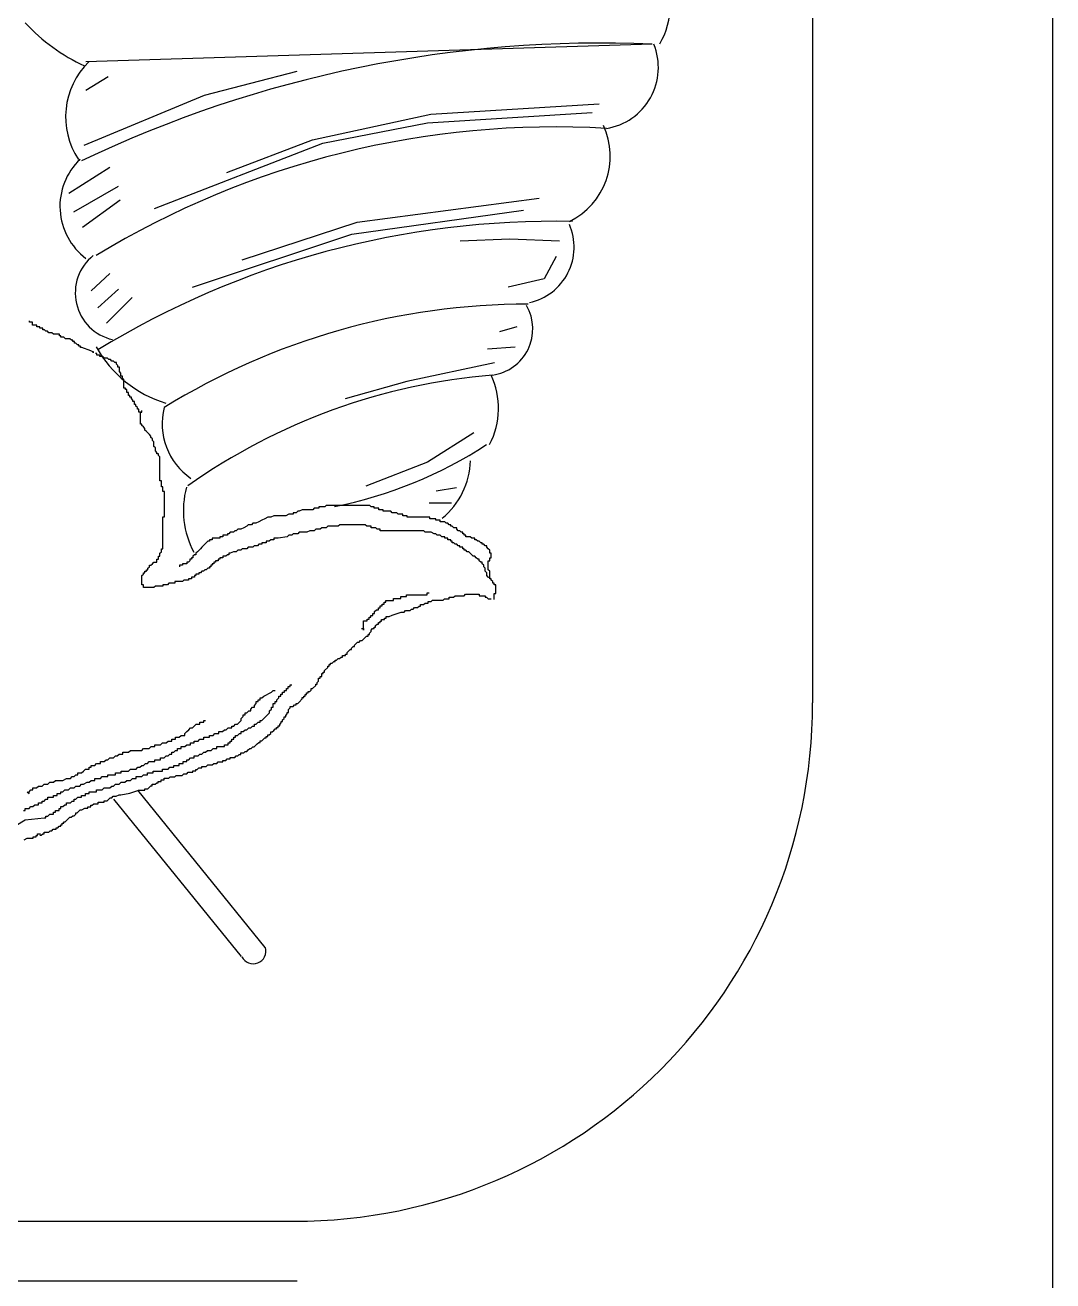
# Model space of a CAD drawing. Header units: millimetres. Extents: x 740 to 5908, y 1492 to 3373.
# Drawn here: x 5891.19 to 5907.8, y 1992.65 to 2012.96 of the extents above; entities that cross this region are included whole.
import ezdxf

# ---------------------------------------------------------------- set-up
doc = ezdxf.new("R2010")
doc.units = ezdxf.units.MM
doc.layers.add('ZMARCO', color=7, linetype='Continuous')

msp = doc.modelspace()

# ---------------------------------------------------------------- linework, layer by layer
for p, q in [((5903.919, 2020.434), (5903.919, 2001.999)), ((5901.329, 2012.651), (5892.172, 2012.364)), ((5892.173, 2011.908), (5892.533, 2012.13)), ((5894.087, 2011.825), (5895.586, 2012.213)), ((5892.145, 2011.021), (5894.087, 2011.825)), ((5897.75, 2011.52), (5900.469, 2011.686)), ((5895.835, 2011.104), (5897.75, 2011.52)), ((5897.694, 2011.381), (5900.358, 2011.548)), ((5896.002, 2011.049), (5897.694, 2011.381)), ((5894.448, 2010.578), (5895.835, 2011.104)), ((5893.282, 2009.996), (5896.002, 2011.049)), ((5891.895, 2010.245), (5892.561, 2010.661)), ((5891.978, 2009.94), (5892.7, 2010.356)), ((5892.117, 2009.691), (5892.727, 2010.134)), ((5896.557, 2009.774), (5899.498, 2010.162)), ((5896.473, 2009.58), (5899.248, 2009.968)), ((5894.698, 2009.164), (5896.557, 2009.774)), ((5893.893, 2008.721), (5896.473, 2009.58)), ((5899.026, 2009.497), (5898.222, 2009.469)), ((5899.831, 2009.469), (5899.026, 2009.497)), ((5899.775, 2009.22), (5899.581, 2008.859)), ((5892.256, 2008.665), (5892.561, 2008.942)), ((5899.581, 2008.859), (5898.999, 2008.721)), ((5892.367, 2008.388), (5892.7, 2008.693)), ((5892.505, 2008.139), (5892.922, 2008.554)), ((5899.137, 2008.083), (5898.86, 2008)), ((5899.11, 2007.751), (5898.666, 2007.723)), ((5898.777, 2007.501), (5897.361, 2007.196)), ((5897.361, 2007.196), (5896.362, 2006.919)), ((5898.444, 2006.365), (5897.694, 2005.894)), ((5897.694, 2005.894), (5896.695, 2005.506)), ((5898.166, 2005.478), (5897.833, 2005.423)), ((5898.083, 2005.228), (5897.722, 2005.228)), ((5893.007, 2000.587), (5895.067, 1998.045)), ((5892.619, 2000.442), (5894.68, 1997.9)), ((5872.915, 1993.62), (5895.54, 1993.62))]:
    msp.add_line(p, q)
for points in [[(5892.278, 2007.672), (5892.302, 2007.672), (5892.254, 2007.696), (5892.108, 2007.745), (5892.084, 2007.745), (5892.084, 2007.769), (5892.06, 2007.769), (5892.06, 2007.793), (5892.035, 2007.793), (5892.011, 2007.817), (5891.987, 2007.817), (5891.987, 2007.842), (5891.963, 2007.842), (5891.963, 2007.866), (5891.939, 2007.866), (5891.914, 2007.89), (5891.842, 2007.89), (5891.817, 2007.914), (5891.769, 2007.914), (5891.769, 2007.938), (5891.745, 2007.938), (5891.745, 2007.963), (5891.648, 2007.963), (5891.623, 2007.987), (5891.575, 2007.987), (5891.551, 2008.011), (5891.527, 2008.011), (5891.502, 2008.035), (5891.478, 2008.035), (5891.478, 2008.06), (5891.43, 2008.06), (5891.43, 2008.084), (5891.381, 2008.084), (5891.381, 2008.108), (5891.308, 2008.108), (5891.308, 2008.156), (5891.26, 2008.156), (5891.26, 2008.181)], [(5893.053, 2006.607), (5893.053, 2006.704), (5893.029, 2006.704), (5893.029, 2006.752), (5893.005, 2006.752), (5893.005, 2006.776), (5892.981, 2006.801), (5892.981, 2006.825), (5892.957, 2006.825), (5892.957, 2006.873), (5892.932, 2006.873), (5892.932, 2006.897), (5892.908, 2006.922), (5892.908, 2006.946), (5892.884, 2006.946), (5892.884, 2006.97), (5892.86, 2006.97), (5892.86, 2007.018), (5892.835, 2007.018), (5892.835, 2007.067), (5892.811, 2007.067), (5892.811, 2007.091), (5892.787, 2007.091), (5892.787, 2007.236), (5892.763, 2007.236), (5892.763, 2007.285), (5892.738, 2007.285), (5892.738, 2007.333), (5892.714, 2007.357), (5892.714, 2007.43), (5892.69, 2007.43), (5892.69, 2007.454), (5892.666, 2007.478), (5892.666, 2007.503), (5892.641, 2007.503), (5892.617, 2007.527), (5892.593, 2007.527), (5892.569, 2007.551), (5892.544, 2007.551), (5892.52, 2007.575), (5892.472, 2007.575), (5892.448, 2007.6), (5892.399, 2007.6), (5892.399, 2007.624), (5892.351, 2007.624), (5892.351, 2007.648), (5892.326, 2007.648)], [(5893.417, 2004.646), (5893.417, 2005.009), (5893.441, 2005.009), (5893.441, 2005.421), (5893.417, 2005.421), (5893.417, 2005.493), (5893.393, 2005.493), (5893.393, 2005.59), (5893.369, 2005.59), (5893.369, 2005.977), (5893.344, 2006.002), (5893.344, 2006.026), (5893.32, 2006.026), (5893.32, 2006.05), (5893.296, 2006.074), (5893.296, 2006.123), (5893.272, 2006.147), (5893.272, 2006.22), (5893.247, 2006.244), (5893.247, 2006.268), (5893.223, 2006.292), (5893.223, 2006.316), (5893.199, 2006.341), (5893.175, 2006.365), (5893.15, 2006.389), (5893.126, 2006.413), (5893.126, 2006.437), (5893.102, 2006.462), (5893.078, 2006.486), (5893.078, 2006.51), (5893.053, 2006.51), (5893.053, 2006.704), (5893.078, 2006.704), (5893.078, 2006.728)], [(5898.773, 2003.67), (5898.773, 2003.767), (5898.797, 2003.767), (5898.797, 2003.912), (5898.773, 2003.912), (5898.773, 2003.937), (5898.749, 2003.937), (5898.749, 2003.961), (5898.725, 2003.985), (5898.725, 2004.009), (5898.7, 2004.009), (5898.7, 2004.13), (5898.676, 2004.154), (5898.676, 2004.3), (5898.7, 2004.3), (5898.7, 2004.348), (5898.725, 2004.348), (5898.725, 2004.421), (5898.7, 2004.421), (5898.7, 2004.469), (5898.676, 2004.493), (5898.652, 2004.518), (5898.652, 2004.542), (5898.628, 2004.542), (5898.603, 2004.566), (5898.579, 2004.566), (5898.579, 2004.59), (5898.555, 2004.59), (5898.531, 2004.614), (5898.507, 2004.614), (5898.482, 2004.639), (5898.458, 2004.639), (5898.458, 2004.663), (5898.41, 2004.663), (5898.385, 2004.687), (5898.313, 2004.687), (5898.313, 2004.711), (5898.288, 2004.711), (5898.288, 2004.735), (5898.264, 2004.735), (5898.264, 2004.76), (5898.24, 2004.76), (5898.216, 2004.784), (5898.191, 2004.784), (5898.167, 2004.808), (5898.167, 2004.832), (5898.119, 2004.832), (5898.094, 2004.857), (5898.07, 2004.857), (5898.07, 2004.881), (5898.046, 2004.881), (5898.022, 2004.905), (5897.998, 2004.905), (5897.973, 2004.929), (5897.901, 2004.929), (5897.901, 2004.953), (5897.828, 2004.953), (5897.828, 2004.978), (5897.731, 2004.978), (5897.731, 2005.002), (5897.367, 2005.002), (5897.367, 2005.026), (5897.295, 2005.026), (5897.295, 2005.05), (5897.222, 2005.05), (5897.198, 2005.074), (5897.125, 2005.074), (5897.101, 2005.099), (5896.98, 2005.099), (5896.98, 2005.123), (5896.907, 2005.123), (5896.907, 2005.147), (5896.834, 2005.147), (5896.834, 2005.171), (5896.786, 2005.171), (5896.761, 2005.195), (5896.059, 2005.195), (5896.034, 2005.171), (5895.937, 2005.171), (5895.937, 2005.147), (5895.865, 2005.147), (5895.84, 2005.123), (5895.671, 2005.123), (5895.622, 2005.099), (5895.598, 2005.099), (5895.574, 2005.074), (5895.525, 2005.074), (5895.525, 2005.05), (5895.453, 2005.05), (5895.404, 2005.026), (5895.21, 2005.026), (5895.162, 2005.002), (5895.113, 2005.002), (5895.065, 2004.978), (5895.016, 2004.953), (5894.968, 2004.929), (5894.919, 2004.905), (5894.871, 2004.905), (5894.847, 2004.881), (5894.798, 2004.881), (5894.774, 2004.857), (5894.725, 2004.832), (5894.677, 2004.808), (5894.628, 2004.808), (5894.604, 2004.784), (5894.58, 2004.784), (5894.556, 2004.76), (5894.507, 2004.76), (5894.483, 2004.735), (5894.459, 2004.735), (5894.459, 2004.711), (5894.386, 2004.711), (5894.386, 2004.687), (5894.338, 2004.687), (5894.338, 2004.663), (5894.216, 2004.663), (5894.216, 2004.639), (5894.168, 2004.639), (5894.168, 2004.614), (5894.144, 2004.614), (5894.119, 2004.59), (5894.095, 2004.566), (5894.047, 2004.518), (5894.023, 2004.493), (5893.974, 2004.445), (5893.95, 2004.421), (5893.95, 2004.397), (5893.926, 2004.397), (5893.901, 2004.372), (5893.901, 2004.348), (5893.877, 2004.348), (5893.877, 2004.324), (5893.853, 2004.324), (5893.853, 2004.3), (5893.829, 2004.276), (5893.804, 2004.276), (5893.804, 2004.251), (5893.732, 2004.251), (5893.732, 2004.227), (5893.683, 2004.227), (5893.683, 2004.203)], [(5898.725, 2004.009), (5898.676, 2004.033), (5898.652, 2004.058), (5898.652, 2004.106), (5898.628, 2004.13), (5898.628, 2004.179), (5898.603, 2004.203), (5898.603, 2004.227), (5898.579, 2004.251), (5898.579, 2004.276), (5898.555, 2004.276), (5898.531, 2004.3), (5898.531, 2004.324), (5898.507, 2004.324), (5898.482, 2004.348), (5898.458, 2004.372), (5898.434, 2004.372), (5898.385, 2004.421), (5898.361, 2004.445), (5898.337, 2004.445), (5898.313, 2004.469), (5898.288, 2004.469), (5898.288, 2004.493), (5898.264, 2004.493), (5898.264, 2004.518), (5898.216, 2004.518), (5898.216, 2004.542), (5898.191, 2004.542), (5898.167, 2004.566), (5898.143, 2004.566), (5898.119, 2004.59), (5898.094, 2004.59), (5898.094, 2004.614), (5898.07, 2004.614), (5898.07, 2004.639), (5898.022, 2004.639), (5898.022, 2004.663), (5897.973, 2004.663), (5897.973, 2004.687), (5897.925, 2004.687), (5897.901, 2004.711), (5897.852, 2004.711), (5897.828, 2004.735), (5897.804, 2004.735), (5897.755, 2004.76), (5897.658, 2004.76), (5897.634, 2004.784), (5896.931, 2004.784), (5896.931, 2004.808), (5896.883, 2004.808), (5896.858, 2004.832), (5896.786, 2004.832), (5896.786, 2004.857), (5896.713, 2004.857), (5896.689, 2004.881), (5896.277, 2004.881), (5896.252, 2004.857), (5896.083, 2004.857), (5896.059, 2004.832), (5895.986, 2004.832), (5895.962, 2004.808), (5895.889, 2004.808), (5895.865, 2004.784), (5895.792, 2004.784), (5895.743, 2004.76), (5895.622, 2004.76), (5895.598, 2004.735), (5895.525, 2004.735), (5895.501, 2004.711), (5895.453, 2004.711), (5895.428, 2004.687), (5895.283, 2004.663), (5895.21, 2004.663), (5895.21, 2004.639), (5895.162, 2004.639), (5895.137, 2004.614), (5895.089, 2004.614), (5895.089, 2004.59), (5895.016, 2004.59), (5895.016, 2004.566), (5894.968, 2004.566), (5894.944, 2004.542), (5894.895, 2004.542), (5894.871, 2004.518), (5894.798, 2004.518), (5894.774, 2004.493), (5894.701, 2004.493), (5894.677, 2004.469), (5894.628, 2004.469), (5894.604, 2004.445), (5894.556, 2004.445), (5894.507, 2004.421), (5894.483, 2004.421), (5894.483, 2004.397), (5894.459, 2004.397), (5894.435, 2004.372), (5894.386, 2004.372), (5894.386, 2004.348), (5894.338, 2004.348), (5894.338, 2004.324), (5894.313, 2004.324), (5894.313, 2004.3), (5894.265, 2004.3), (5894.265, 2004.276), (5894.241, 2004.276), (5894.241, 2004.251), (5894.216, 2004.251), (5894.216, 2004.227), (5894.192, 2004.227), (5894.192, 2004.203), (5894.168, 2004.203), (5894.168, 2004.179), (5894.144, 2004.179), (5894.119, 2004.154), (5894.095, 2004.154), (5894.071, 2004.13), (5894.047, 2004.13), (5894.023, 2004.106), (5893.998, 2004.106), (5893.998, 2004.082), (5893.95, 2004.082), (5893.95, 2004.058), (5893.926, 2004.058), (5893.926, 2004.033), (5893.877, 2004.033), (5893.877, 2004.009), (5893.829, 2004.009), (5893.829, 2003.985), (5893.756, 2003.985), (5893.732, 2003.961), (5893.61, 2003.961), (5893.61, 2003.937), (5893.514, 2003.937), (5893.489, 2003.912), (5893.417, 2003.912), (5893.417, 2003.888), (5893.295, 2003.888), (5893.271, 2003.864), (5893.101, 2003.864), (5893.101, 2003.912), (5893.077, 2003.912), (5893.077, 2004.058), (5893.101, 2004.082), (5893.101, 2004.106), (5893.126, 2004.106), (5893.126, 2004.13), (5893.15, 2004.13), (5893.15, 2004.154), (5893.174, 2004.154), (5893.174, 2004.179), (5893.198, 2004.203), (5893.198, 2004.227), (5893.223, 2004.227), (5893.247, 2004.251), (5893.271, 2004.276), (5893.32, 2004.276), (5893.32, 2004.324), (5893.344, 2004.324), (5893.344, 2004.372), (5893.368, 2004.372), (5893.368, 2004.421), (5893.392, 2004.445), (5893.392, 2004.493), (5893.417, 2004.493), (5893.417, 2004.687)], [(5891.427, 1999.861), (5891.451, 1999.861), (5891.475, 1999.885), (5891.5, 1999.885), (5891.5, 1999.909), (5891.572, 1999.909), (5891.597, 1999.933), (5891.621, 1999.933), (5891.645, 1999.958), (5891.694, 1999.958), (5891.694, 1999.982), (5891.718, 1999.982), (5891.742, 2000.006), (5891.766, 2000.006), (5891.766, 2000.03), (5891.79, 2000.03), (5891.79, 2000.055), (5891.815, 2000.055), (5891.815, 2000.079), (5891.839, 2000.079), (5891.863, 2000.103), (5891.887, 2000.127), (5891.912, 2000.151), (5891.936, 2000.151), (5891.96, 2000.176), (5891.984, 2000.176), (5892.009, 2000.2), (5892.009, 2000.224), (5892.033, 2000.224), (5892.057, 2000.248), (5892.081, 2000.272), (5892.106, 2000.272), (5892.154, 2000.297), (5892.203, 2000.297), (5892.203, 2000.321), (5892.251, 2000.321), (5892.251, 2000.345), (5892.275, 2000.345), (5892.299, 2000.369), (5892.372, 2000.369), (5892.372, 2000.393), (5892.469, 2000.393), (5892.469, 2000.418), (5892.518, 2000.418), (5892.542, 2000.442), (5892.566, 2000.466), (5892.59, 2000.466), (5892.615, 2000.49), (5892.663, 2000.49), (5892.712, 2000.514), (5892.736, 2000.514), (5892.881, 2000.539), (5893.027, 2000.587), (5893.124, 2000.587), (5893.124, 2000.611), (5893.172, 2000.611), (5893.221, 2000.66), (5893.245, 2000.66), (5893.245, 2000.684), (5893.293, 2000.684), (5893.317, 2000.708), (5893.342, 2000.708), (5893.342, 2000.732), (5893.39, 2000.732), (5893.39, 2000.757), (5893.439, 2000.757), (5893.439, 2000.781), (5893.511, 2000.781), (5893.536, 2000.805), (5893.608, 2000.805), (5893.633, 2000.829), (5893.73, 2000.829), (5893.754, 2000.853), (5893.802, 2000.853), (5893.826, 2000.878), (5893.899, 2000.878), (5893.899, 2000.902), (5893.948, 2000.902), (5893.948, 2000.926), (5893.972, 2000.926), (5893.996, 2000.95), (5894.045, 2000.95), (5894.045, 2000.974), (5894.117, 2000.974), (5894.142, 2000.999), (5894.214, 2000.999), (5894.239, 2001.023), (5894.287, 2001.023), (5894.311, 2001.047), (5894.384, 2001.047), (5894.384, 2001.071), (5894.432, 2001.071), (5894.457, 2001.096), (5894.505, 2001.096), (5894.505, 2001.12), (5894.578, 2001.12), (5894.602, 2001.144), (5894.626, 2001.144), (5894.651, 2001.168), (5894.675, 2001.168), (5894.675, 2001.192), (5894.723, 2001.192), (5894.747, 2001.217), (5894.772, 2001.217), (5894.796, 2001.241), (5894.82, 2001.265), (5894.844, 2001.265), (5894.869, 2001.289), (5894.893, 2001.289), (5894.941, 2001.338), (5894.966, 2001.362), (5894.99, 2001.362), (5894.99, 2001.386), (5895.014, 2001.386), (5895.038, 2001.41), (5895.063, 2001.434), (5895.087, 2001.434), (5895.087, 2001.459), (5895.111, 2001.459), (5895.111, 2001.483), (5895.135, 2001.483), (5895.16, 2001.507), (5895.16, 2001.531), (5895.184, 2001.531), (5895.208, 2001.556), (5895.232, 2001.58), (5895.256, 2001.58), (5895.256, 2001.604), (5895.281, 2001.604), (5895.281, 2001.628), (5895.305, 2001.628), (5895.305, 2001.652), (5895.329, 2001.677), (5895.329, 2001.701), (5895.353, 2001.701), (5895.353, 2001.725), (5895.378, 2001.749), (5895.378, 2001.773), (5895.402, 2001.773), (5895.402, 2001.798), (5895.426, 2001.822), (5895.426, 2001.846), (5895.45, 2001.846), (5895.45, 2001.894), (5895.475, 2001.919), (5895.475, 2001.943), (5895.523, 2001.943), (5895.547, 2001.967), (5895.572, 2001.967), (5895.572, 2001.991), (5895.596, 2001.991), (5895.62, 2002.015), (5895.669, 2002.064), (5895.669, 2002.088), (5895.693, 2002.088), (5895.693, 2002.112), (5895.717, 2002.112), (5895.717, 2002.137), (5895.741, 2002.137), (5895.741, 2002.161), (5895.765, 2002.161), (5895.765, 2002.185), (5895.79, 2002.185), (5895.814, 2002.209), (5895.814, 2002.233), (5895.838, 2002.233), (5895.887, 2002.282), (5895.887, 2002.306), (5895.911, 2002.306), (5895.911, 2002.33), (5895.935, 2002.354), (5895.935, 2002.403), (5895.959, 2002.403), (5895.959, 2002.427), (5895.984, 2002.427), (5895.984, 2002.475), (5896.008, 2002.475), (5896.008, 2002.5), (5896.032, 2002.5), (5896.032, 2002.524), (5896.081, 2002.572), (5896.081, 2002.597), (5896.105, 2002.597), (5896.105, 2002.621), (5896.129, 2002.621), (5896.129, 2002.645), (5896.153, 2002.645), (5896.178, 2002.669), (5896.202, 2002.669), (5896.202, 2002.693), (5896.226, 2002.693), (5896.25, 2002.718), (5896.274, 2002.718), (5896.299, 2002.742), (5896.323, 2002.742), (5896.323, 2002.766), (5896.371, 2002.766), (5896.371, 2002.79), (5896.396, 2002.79), (5896.396, 2002.814), (5896.42, 2002.839), (5896.444, 2002.863), (5896.468, 2002.863), (5896.468, 2002.887), (5896.493, 2002.911), (5896.517, 2002.911), (5896.517, 2002.935), (5896.541, 2002.96), (5896.565, 2002.984), (5896.59, 2002.984), (5896.614, 2003.008), (5896.638, 2003.008), (5896.662, 2003.032), (5896.687, 2003.057), (5896.711, 2003.081), (5896.735, 2003.081), (5896.735, 2003.105), (5896.759, 2003.105), (5896.759, 2003.129), (5896.783, 2003.153), (5896.783, 2003.178), (5896.808, 2003.202), (5896.832, 2003.202), (5896.832, 2003.226), (5896.856, 2003.226), (5896.856, 2003.25), (5896.88, 2003.274), (5896.905, 2003.274), (5896.905, 2003.299), (5896.929, 2003.299), (5896.929, 2003.323), (5896.953, 2003.323), (5896.953, 2003.347), (5897.002, 2003.347), (5897.002, 2003.371), (5897.026, 2003.371), (5897.026, 2003.395), (5897.074, 2003.395), (5897.123, 2003.42), (5897.268, 2003.468), (5897.317, 2003.468), (5897.341, 2003.492), (5897.414, 2003.492), (5897.438, 2003.517), (5897.462, 2003.517), (5897.486, 2003.541), (5897.535, 2003.541), (5897.559, 2003.565), (5897.583, 2003.565), (5897.583, 2003.589), (5897.632, 2003.589), (5897.656, 2003.613), (5897.705, 2003.613), (5897.705, 2003.638), (5897.753, 2003.638), (5897.777, 2003.662), (5897.947, 2003.662), (5897.971, 2003.686), (5898.044, 2003.686), (5898.044, 2003.71), (5898.117, 2003.71), (5898.141, 2003.734), (5898.286, 2003.734), (5898.31, 2003.759), (5898.529, 2003.759), (5898.529, 2003.734), (5898.626, 2003.734), (5898.626, 2003.71), (5898.65, 2003.71), (5898.674, 2003.686), (5898.722, 2003.686)], [(5896.628, 2003.204), (5896.658, 2003.204), (5896.658, 2003.174), (5896.658, 2003.325), (5896.719, 2003.325), (5896.719, 2003.356), (5896.749, 2003.356), (5896.749, 2003.386), (5896.78, 2003.386), (5896.78, 2003.416), (5896.81, 2003.416), (5896.81, 2003.447), (5896.84, 2003.447), (5896.84, 2003.477), (5896.871, 2003.507), (5896.901, 2003.507), (5896.901, 2003.538), (5896.931, 2003.538), (5896.931, 2003.568), (5896.962, 2003.568), (5896.962, 2003.598), (5896.992, 2003.598), (5896.992, 2003.629), (5897.023, 2003.629), (5897.023, 2003.659), (5897.144, 2003.659), (5897.144, 2003.689), (5897.266, 2003.689), (5897.266, 2003.72), (5897.357, 2003.72), (5897.357, 2003.75), (5897.691, 2003.75), (5897.691, 2003.78), (5897.721, 2003.78)], [(5890.889, 1999.928), (5891.192, 2000.11), (5891.496, 2000.141), (5891.526, 2000.141), (5891.526, 2000.171), (5891.557, 2000.171), (5891.587, 2000.201), (5891.648, 2000.201), (5891.648, 2000.232), (5891.678, 2000.232), (5891.678, 2000.262), (5891.739, 2000.262), (5891.739, 2000.292), (5891.769, 2000.292), (5891.769, 2000.323), (5891.8, 2000.323), (5891.83, 2000.353), (5891.86, 2000.353), (5891.86, 2000.383), (5891.921, 2000.383), (5891.951, 2000.414), (5891.982, 2000.414), (5891.982, 2000.444), (5892.012, 2000.444), (5892.043, 2000.474), (5892.103, 2000.474), (5892.103, 2000.505), (5892.164, 2000.505), (5892.164, 2000.535), (5892.225, 2000.535), (5892.225, 2000.565), (5892.346, 2000.565), (5892.346, 2000.596), (5892.437, 2000.596), (5892.468, 2000.626), (5892.559, 2000.626), (5892.589, 2000.656), (5892.619, 2000.656), (5892.65, 2000.687), (5892.711, 2000.687), (5892.741, 2000.717), (5892.802, 2000.717), (5892.832, 2000.747), (5892.893, 2000.747), (5892.923, 2000.778), (5892.984, 2000.778), (5892.984, 2000.808), (5893.075, 2000.808), (5893.105, 2000.838), (5893.166, 2000.838), (5893.166, 2000.869), (5893.257, 2000.869), (5893.257, 2000.899), (5893.409, 2000.899), (5893.409, 2000.929), (5893.5, 2000.929), (5893.53, 2000.96), (5893.591, 2000.96), (5893.591, 2000.99), (5893.682, 2000.99), (5893.682, 2001.02), (5893.743, 2001.02), (5893.743, 2001.051), (5893.804, 2001.051), (5893.804, 2001.081), (5893.834, 2001.081), (5893.864, 2001.111), (5893.925, 2001.111), (5893.925, 2001.142), (5893.986, 2001.142), (5894.016, 2001.172), (5894.047, 2001.172), (5894.077, 2001.202), (5894.107, 2001.202), (5894.138, 2001.233), (5894.199, 2001.233), (5894.229, 2001.263), (5894.29, 2001.263), (5894.29, 2001.293), (5894.411, 2001.293), (5894.411, 2001.324), (5894.472, 2001.324), (5894.472, 2001.354), (5894.502, 2001.354), (5894.502, 2001.384), (5894.533, 2001.384), (5894.533, 2001.415), (5894.563, 2001.415), (5894.563, 2001.445), (5894.593, 2001.445), (5894.593, 2001.475), (5894.624, 2001.475), (5894.654, 2001.506), (5894.684, 2001.506), (5894.684, 2001.536), (5894.715, 2001.536), (5894.745, 2001.566), (5894.775, 2001.566), (5894.806, 2001.597), (5894.836, 2001.597), (5894.867, 2001.627), (5894.897, 2001.627), (5894.897, 2001.657), (5894.927, 2001.657), (5894.958, 2001.688), (5894.988, 2001.688), (5894.988, 2001.718), (5895.018, 2001.718), (5895.049, 2001.748), (5895.079, 2001.779), (5895.11, 2001.809), (5895.14, 2001.839), (5895.14, 2001.87), (5895.17, 2001.9), (5895.17, 2001.93), (5895.201, 2001.93), (5895.201, 2001.991), (5895.231, 2001.991), (5895.231, 2002.021), (5895.261, 2002.021), (5895.261, 2002.052), (5895.292, 2002.082), (5895.292, 2002.112), (5895.322, 2002.112), (5895.322, 2002.143), (5895.352, 2002.143), (5895.352, 2002.173), (5895.383, 2002.173), (5895.383, 2002.203), (5895.413, 2002.203), (5895.413, 2002.234), (5895.444, 2002.234), (5895.444, 2002.264), (5895.474, 2002.264), (5895.474, 2002.294), (5895.504, 2002.294)], [(5891.162, 2000.262), (5891.192, 2000.262), (5891.192, 2000.292), (5891.253, 2000.292), (5891.283, 2000.323), (5891.314, 2000.323), (5891.344, 2000.353), (5891.405, 2000.353), (5891.405, 2000.383), (5891.466, 2000.383), (5891.466, 2000.414), (5891.496, 2000.414), (5891.526, 2000.444), (5891.557, 2000.444), (5891.557, 2000.474), (5891.648, 2000.474), (5891.648, 2000.505), (5891.708, 2000.505), (5891.708, 2000.535), (5891.769, 2000.535), (5891.769, 2000.565), (5891.8, 2000.565), (5891.83, 2000.596), (5891.891, 2000.596), (5891.921, 2000.626), (5891.982, 2000.626), (5892.012, 2000.656), (5892.073, 2000.656), (5892.103, 2000.687), (5892.134, 2000.687), (5892.194, 2000.717), (5892.225, 2000.717), (5892.255, 2000.747), (5892.316, 2000.747), (5892.316, 2000.778), (5892.407, 2000.778), (5892.437, 2000.808), (5892.528, 2000.808), (5892.528, 2000.838), (5892.65, 2000.838), (5892.65, 2000.869), (5892.741, 2000.869), (5892.741, 2000.899), (5892.862, 2000.899), (5892.893, 2000.929), (5892.984, 2000.929), (5893.014, 2000.96), (5893.045, 2000.96), (5893.075, 2000.99), (5893.105, 2000.99), (5893.136, 2001.02), (5893.166, 2001.02), (5893.196, 2001.051), (5893.288, 2001.051), (5893.288, 2001.081), (5893.379, 2001.081), (5893.379, 2001.111), (5893.439, 2001.111), (5893.47, 2001.142), (5893.5, 2001.142), (5893.53, 2001.172), (5893.561, 2001.172), (5893.561, 2001.202), (5893.591, 2001.202), (5893.622, 2001.233), (5893.652, 2001.233), (5893.652, 2001.263), (5893.713, 2001.263), (5893.713, 2001.293), (5893.773, 2001.293), (5893.804, 2001.324), (5893.864, 2001.324), (5893.864, 2001.354), (5893.925, 2001.354), (5893.925, 2001.384), (5893.986, 2001.384), (5894.016, 2001.415), (5894.077, 2001.415), (5894.077, 2001.445), (5894.168, 2001.445), (5894.168, 2001.475), (5894.229, 2001.475), (5894.259, 2001.506), (5894.32, 2001.506), (5894.32, 2001.536), (5894.381, 2001.536), (5894.411, 2001.566), (5894.441, 2001.566), (5894.472, 2001.597), (5894.533, 2001.597), (5894.533, 2001.627), (5894.563, 2001.627), (5894.593, 2001.657), (5894.624, 2001.657), (5894.654, 2001.688), (5894.684, 2001.718), (5894.684, 2001.748), (5894.715, 2001.779), (5894.715, 2001.809), (5894.745, 2001.809), (5894.745, 2001.839), (5894.775, 2001.839), (5894.806, 2001.87), (5894.836, 2001.87), (5894.836, 2001.9), (5894.867, 2001.93), (5894.897, 2001.93), (5894.897, 2001.961), (5894.927, 2001.991), (5894.927, 2002.021), (5894.958, 2002.021), (5894.958, 2002.052), (5894.988, 2002.052), (5894.988, 2002.082), (5895.018, 2002.082), (5895.049, 2002.112), (5895.17, 2002.173), (5895.201, 2002.203), (5895.231, 2002.203)], [(5891.223, 2000.565), (5891.253, 2000.535), (5891.253, 2000.565), (5891.283, 2000.596), (5891.314, 2000.596), (5891.314, 2000.626), (5891.374, 2000.626), (5891.405, 2000.656), (5891.466, 2000.656), (5891.496, 2000.687), (5891.557, 2000.687), (5891.587, 2000.717), (5891.648, 2000.717), (5891.678, 2000.747), (5891.8, 2000.747), (5891.86, 2000.778), (5891.921, 2000.778), (5891.951, 2000.808), (5891.982, 2000.808), (5892.012, 2000.838), (5892.043, 2000.838), (5892.043, 2000.869), (5892.103, 2000.869), (5892.134, 2000.899), (5892.164, 2000.929), (5892.225, 2000.929), (5892.225, 2000.96), (5892.255, 2000.96), (5892.255, 2000.99), (5892.316, 2000.99), (5892.346, 2001.02), (5892.407, 2001.02), (5892.407, 2001.051), (5892.468, 2001.051), (5892.498, 2001.081), (5892.528, 2001.081), (5892.559, 2001.111), (5892.619, 2001.111), (5892.65, 2001.142), (5892.68, 2001.142), (5892.711, 2001.172), (5892.771, 2001.172), (5892.771, 2001.202), (5892.862, 2001.202), (5892.893, 2001.233), (5893.075, 2001.233), (5893.105, 2001.263), (5893.196, 2001.263), (5893.227, 2001.293), (5893.288, 2001.293), (5893.288, 2001.324), (5893.379, 2001.324), (5893.409, 2001.354), (5893.47, 2001.354), (5893.5, 2001.384), (5893.561, 2001.384), (5893.561, 2001.415), (5893.622, 2001.415), (5893.622, 2001.445), (5893.682, 2001.445), (5893.713, 2001.475), (5893.773, 2001.475), (5893.773, 2001.506), (5893.804, 2001.536), (5893.834, 2001.566), (5893.864, 2001.597), (5893.895, 2001.597), (5893.925, 2001.627), (5893.956, 2001.657), (5894.016, 2001.657), (5894.016, 2001.688), (5894.077, 2001.688), (5894.077, 2001.718), (5894.107, 2001.718)], [(5891.173, 1999.787), (5891.222, 1999.811), (5891.319, 1999.811), (5891.319, 1999.835), (5891.367, 1999.835), (5891.367, 1999.859), (5891.392, 1999.859), (5891.392, 1999.884), (5891.44, 1999.884)]]:
    msp.add_lwpolyline(points)
for centre, radius, start, end in [((5900.492, 2013.251), 1.124, 328.291, 1.5387), ((5893.408, 2015.048), 3.021, 222.8214, 245.3573), ((5900.492, 1993.231), 19.438, 87.5319, 115.5754), ((5900.428, 2012.275), 0.999, 279.2296, 22.0939), ((5893.079, 2011.476), 1.235, 134.0346, 213.8431), ((5899.752, 1997.058), 14.256, 86.6368, 121.3265), ((5899.47, 2010.843), 1.179, 296.2028, 24.7833), ((5892.802, 2010.029), 1.05, 133.6726, 233.1684), ((5899.741, 1995.67), 14.118, 88.7934, 121.5022), ((5899.142, 2009.373), 0.923, 282.657, 23.2977), ((5892.775, 2008.63), 0.775, 128.566, 257.1581), ((5899.309, 1997.307), 11.141, 89.94, 121.7929), ((5898.642, 2008.049), 0.755, 278.005, 29.7919), ((5894.015, 2008.681), 1.914, 208.9075, 253.2454), ((5899.553, 1997.418), 9.916, 94.6625, 125.3058), ((5897.577, 2006.765), 1.266, 332.4494, 25.1101), ((5894.476, 2006.512), 1.07, 165.6737, 235.4819), ((5894.867, 2011.946), 6.897, 281.0475, 303.2742), ((5897.139, 2005.95), 1.249, 309.4999, 358.4991), ((5895.18, 2005.112), 1.432, 164.8152, 208.1659), ((5895.54, 2001.999), 8.38, 270, 0), ((5894.877, 1997.988), 0.206, 206.4297, 15.8054)]:
    msp.add_arc(centre, radius, start, end)
at = {"layer": 'ZMARCO', "color": 7}
msp.add_line((5668.113, 1992.655), (5895.59, 1992.655), dxfattribs=at)
msp.add_lwpolyline([(3863.166, 1895.821), (5907.805, 1895.821), (5907.805, 3271.782), (3863.166, 3271.782)], close=True, dxfattribs=at)

doc.saveas('drawing.dxf')
